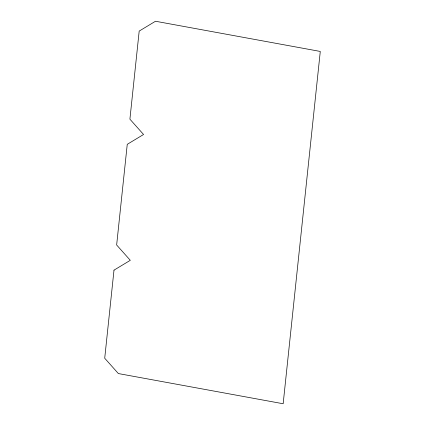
<?xml version="1.0" encoding="UTF-8"?>
<svg xmlns="http://www.w3.org/2000/svg" width="425" height="425" viewBox="0 0 425 425"><rect width="100%" height="100%" fill="white"/><g stroke="black" fill="none" stroke-linecap="round" stroke-linejoin="round"><path stroke-width="0.64" d="M113.996 270.157L104.715 358.233L118.368 373.559L283.162 403.75L320.285 51.441L155.492 21.25L139.188 31.089L129.907 119.165L143.56 134.491L127.25 144.33L116.647 244.991L130.3 260.318L113.996 270.157"/></g></svg>
